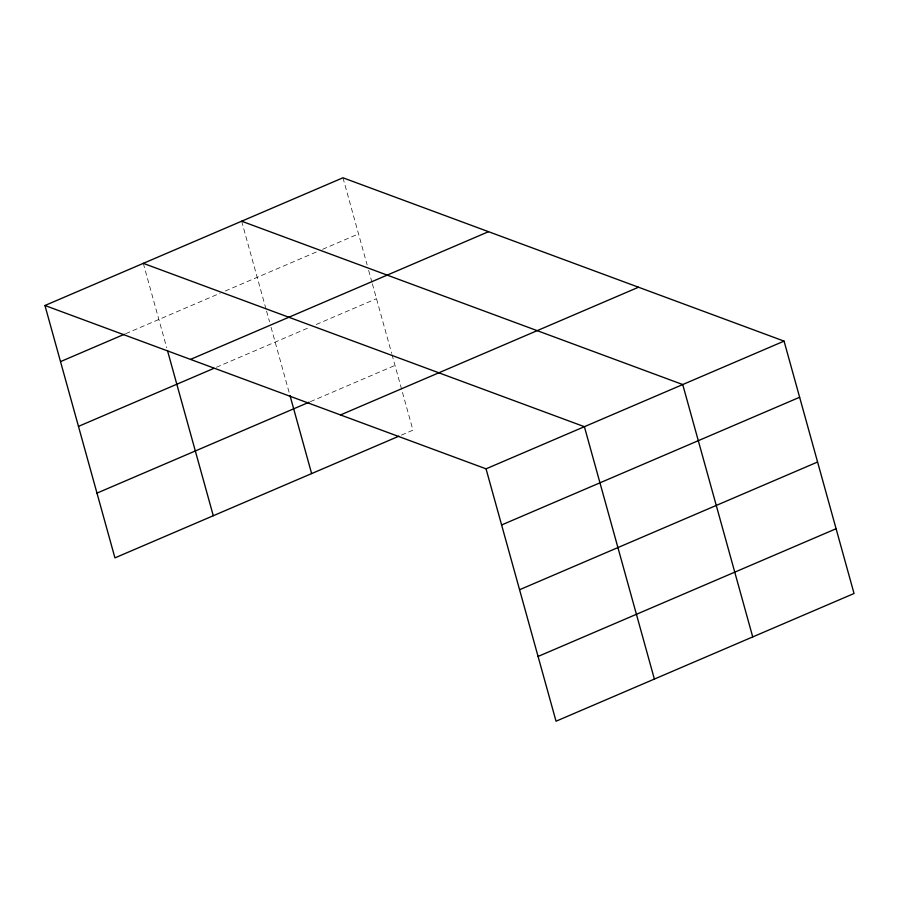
<?xml version="1.0" encoding="UTF-8"?>
<svg xmlns="http://www.w3.org/2000/svg" width="899" height="899" viewBox="0 0 899 899"><rect width="100%" height="100%" fill="white"/><g stroke="black" fill="none" stroke-linecap="round" stroke-linejoin="round"><path stroke-width="0.67" stroke-dasharray="4.5 3.37" d="M125.658 333.709L220.165 293.209M225.278 291.018L317.493 251.495M322.617 249.304L358.532 233.909M216.412 367.275L309.795 327.258M316.212 324.505L376.49 298.67M310.346 401.673L394.998 365.399M401.415 435.105L412.956 430.16L392.031 354.723M342.969 177.788L367.14 264.935M368.635 270.341L372.006 282.477M372.377 283.826L391.661 353.386M241.64 221.21L266.183 309.717M266.565 311.065L269.554 321.853M271.048 327.247L289.602 394.144M143.301 263.351L166.72 347.812"/><path stroke-width="1.35" d="M44.95 305.503L342.969 177.788L784.063 341.126L854.05 593.497L556.032 721.212L486.044 468.84L44.95 305.503L114.937 557.874L398.853 436.206M60.514 361.623L124.377 334.259M190.509 359.398L488.528 231.684M78.471 426.384L213.861 368.365M96.98 493.113L309.065 402.224M340.485 414.945L638.504 287.231M486.044 468.84L784.063 341.126M501.608 524.971L799.627 397.257M519.566 589.733L817.584 462.019M538.074 656.45L836.092 528.736M241.64 221.21L682.734 384.547L752.721 636.919M143.301 263.351L584.395 426.699L654.382 679.071M289.972 395.47L311.627 473.582M167.461 350.509L213.288 515.723"/></g></svg>
